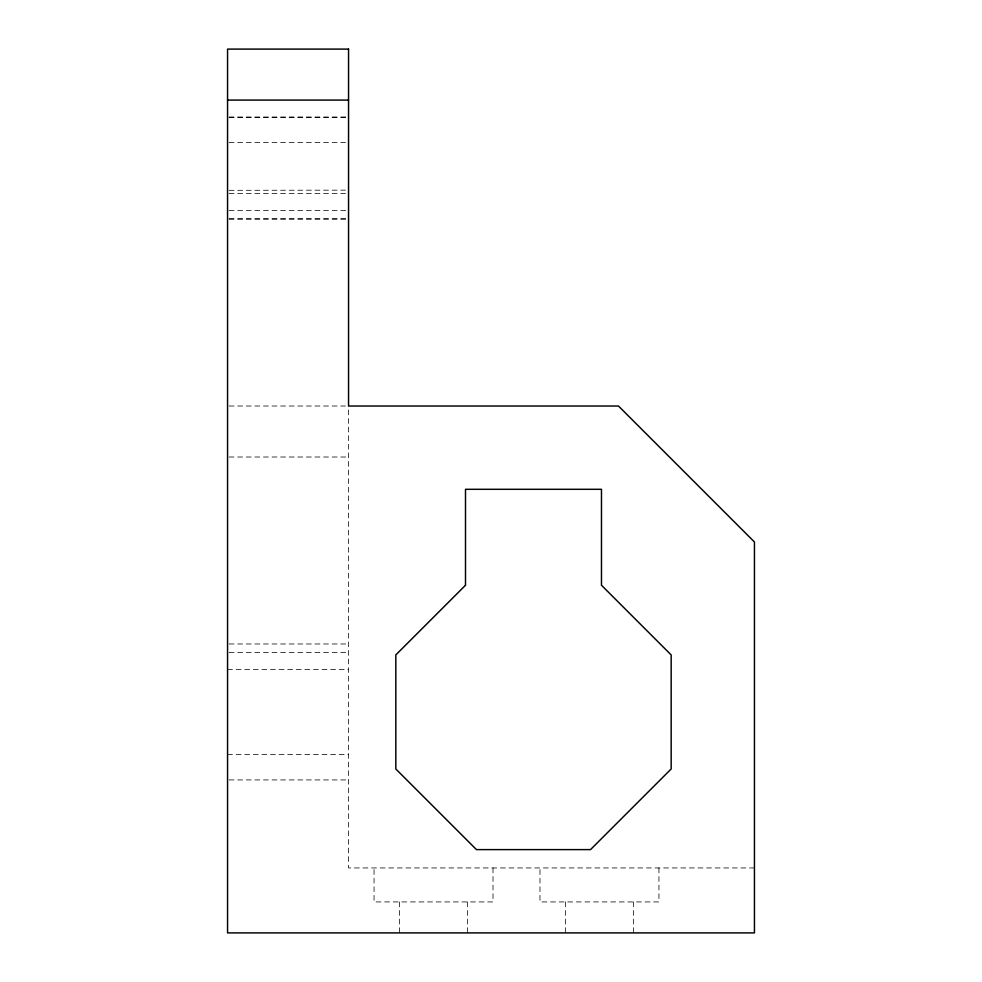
<?xml version="1.0" encoding="UTF-8"?>
<svg xmlns="http://www.w3.org/2000/svg" width="982" height="982" viewBox="0 0 982 982"><rect width="100%" height="100%" fill="white"/><g stroke="black" fill="none" stroke-linecap="round" stroke-linejoin="round"><path stroke-width="0.74" stroke-dasharray="4.91 3.68" d="M229.088 117.079L348.549 117.079M229.088 117.288L348.549 117.288M229.088 142.574L345.48 142.574M229.088 190.336L345.48 190.14M229.088 193.564L345.48 193.564M229.088 210.565L348.549 210.565M229.088 218.851L348.549 218.851M229.088 219.06L348.549 219.06M229.088 406.02L345.48 406.02M229.088 457.011L348.549 457.011M229.088 643.971L348.549 643.971M229.088 652.465L348.549 652.465M227.554 669.454L348.549 669.454M227.554 754.446L348.549 754.446M229.088 779.929L348.549 779.929M754.446 867.941L348.549 867.941L348.549 406.02M658.947 867.941L658.947 901.93L539.977 901.93L539.977 867.941M633.451 901.93L633.451 932.9M565.472 901.93L565.472 932.9M493.013 867.941L493.013 901.93L374.044 901.93L374.044 867.941M467.518 901.93L467.518 932.9M399.539 901.93L399.539 932.9"/><path stroke-width="1.47" d="M227.554 100.09L348.549 100.09M465.505 585.247L395.82 654.92L395.82 768.98L476.466 849.614L590.513 849.614L671.16 768.98L671.16 654.92L601.475 585.247L601.475 489.306L465.505 489.306L465.505 585.247M348.549 49.1L227.554 49.1L227.554 932.9L754.446 932.9L754.446 541.99L618.476 406.02L348.549 406.02L348.549 49.1"/></g></svg>
